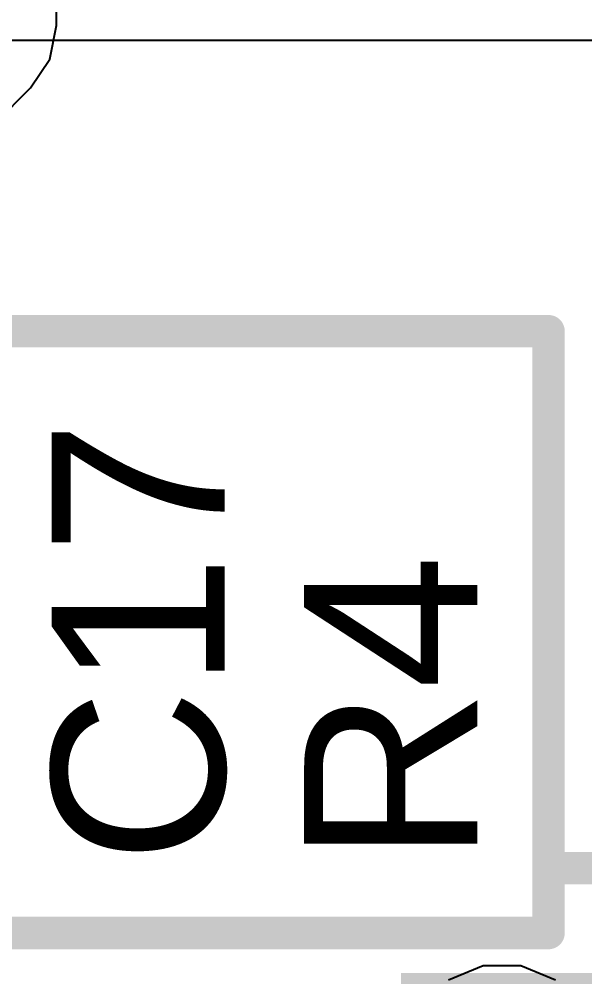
# Model space of a CAD drawing. Header units: inches. Extents: x -3 to 5259, y -3 to 5282.
# Drawn here: x 23.16 to 26.48, y 2.16 to 7.79 of the extents above; entities that cross this region are included whole.
import ezdxf

# ---------------------------------------------------------------- set-up
doc = ezdxf.new("R2010")
doc.units = ezdxf.units.IN
for name, color, linetype in [('Bottom Layer', 5, 'Continuous'), ('Layer 2', 76, 'Continuous'), ('Top Layer', 1, 'Continuous'), ('Top Overlay', 2, 'Continuous')]:
    doc.layers.add(name, color=color, linetype=linetype)
doc.styles.add('Arial', font='', dxfattribs={"height": 0.2})
doc.styles.get('Arial').set_extended_font_data('Arial')

msp = doc.modelspace()

# ---------------------------------------------------------------- hatches: boundary and pattern name
at = {"layer": 'Top Layer'}
msp.add_hatch(color=1, dxfattribs=at).paths.add_polyline_path([(25.4, 0.2422), (27.4956, 0.2422), (27.4956, 2.1859), (25.4, 2.1859)])

# ---------------------------------------------------------------- linework, layer by layer
at = {"layer": 'Bottom Layer'}
msp.add_line((1.8276, 7.6637), (29.113, 7.6637), dxfattribs=at)
at = {"layer": 'Layer 2'}
for p, q in [((25.8832, 2.2283), (25.6796, 2.1439)), ((26.1036, 2.2283), (25.8832, 2.2283)), ((26.3072, 2.1439), (26.1036, 2.2283))]:
    msp.add_line(p, q, dxfattribs=at)
at = {"layer": 'Top Layer'}
for p, q in [((23.378, 7.7495), (23.378, 16.6828)), ((23.3385, 7.5513), (23.378, 7.7495)), ((23.2262, 7.3833), (23.3385, 7.5513)), ((22.7944, 6.9515), (23.2262, 7.3833))]:
    msp.add_line(p, q, dxfattribs=at)
at = {"layer": 'Top Overlay'}
for points in [[(18.669, 5.9542, 0.1905, 0.1905, 0), (26.2664, 5.9542, 0.1905, 0.1905, 0)], [(26.2664, 2.4201, 0.1905, 0.1905, 0), (26.2664, 5.9542, 0.1905, 0.1905, 0)], [(26.2664, 2.8011, 0.1905, 0.1905, 0), (27.432, 2.8011, 0.1905, 0.1905, 0)], [(18.669, 2.4201, 0.1905, 0.1905, 0), (26.2664, 2.4201, 0.1905, 0.1905, 0)]]:
    msp.add_lwpolyline(points, format="xyseb", dxfattribs=at)
for points in [[(26.2188, 5.9542, 0.0952, 0.0952, 1), (26.314, 5.9542, 0.0952, 0.0952, 1)], [(26.2188, 5.9542, 0.0952, 0.0952, 1), (26.314, 5.9542, 0.0952, 0.0952, 1)], [(26.2188, 2.8011, 0.0952, 0.0952, 1), (26.314, 2.8011, 0.0952, 0.0952, 1)], [(26.2188, 2.4201, 0.0952, 0.0952, 1), (26.314, 2.4201, 0.0952, 0.0952, 1)], [(26.2188, 2.4201, 0.0952, 0.0952, 1), (26.314, 2.4201, 0.0952, 0.0952, 1)]]:
    msp.add_lwpolyline(points, format="xyseb", close=True, dxfattribs=at)

# ---------------------------------------------------------------- texts
at = {"layer": 'Top Overlay', "style": 'Arial'}
for s, p in [('C17', (24.3663, 2.828)), ('R4', (25.848, 2.828))]:
    msp.add_text(s, height=1.016, rotation=90, dxfattribs=at).set_placement(p)

doc.saveas('drawing.dxf')
